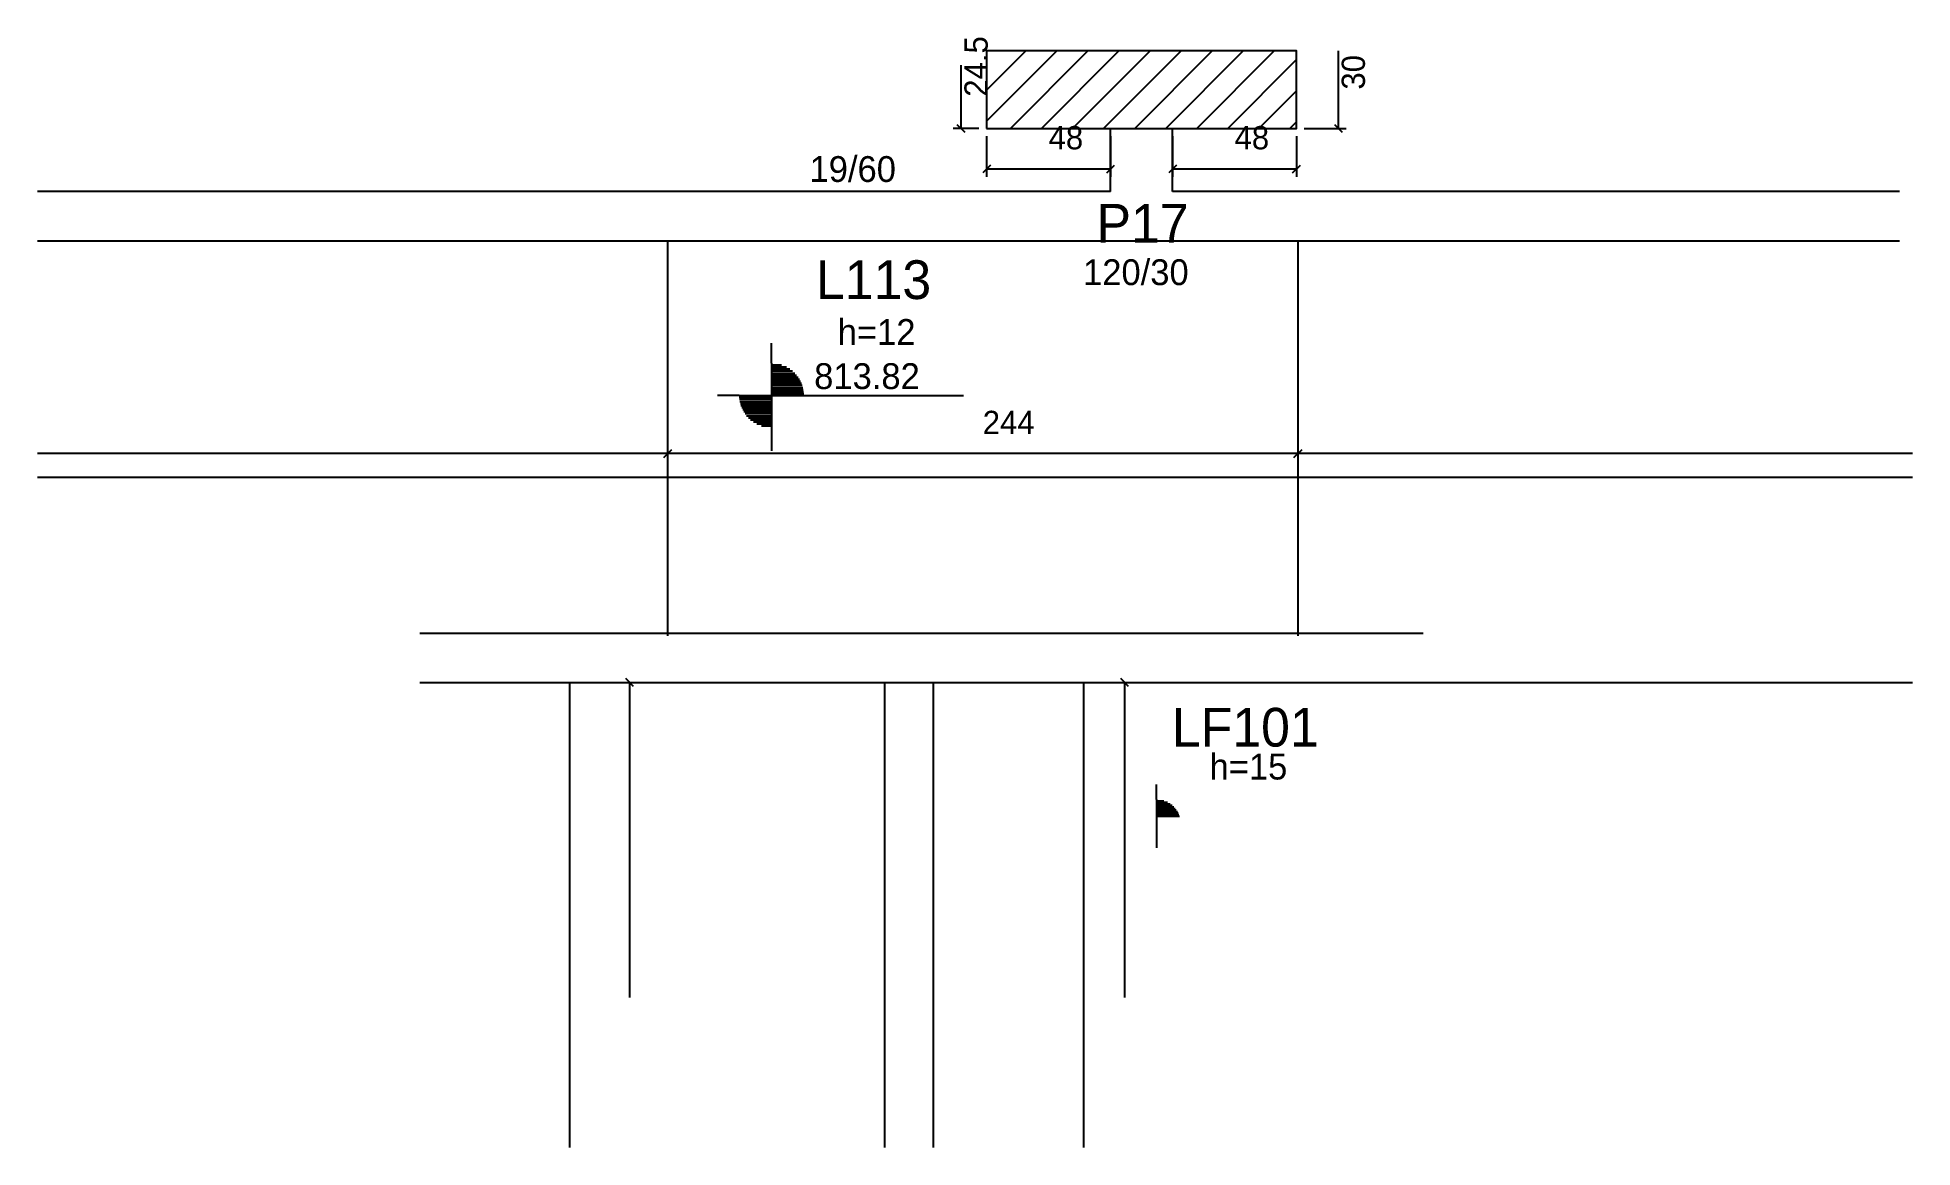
# Model space of a CAD drawing. Header units: metres. Extents: x 5669 to 6395, y 2342 to 2771.
import ezdxf

# ---------------------------------------------------------------- set-up
doc = ezdxf.new("R2010")
doc.units = ezdxf.units.M
for name, color, linetype in [('3', 7, 'Continuous'), ('4', 7, 'Continuous'), ('7', 7, 'Continuous'), ('Painéis', 7, 'Continuous')]:
    doc.layers.add(name, color=color, linetype=linetype)

msp = doc.modelspace()

# ---------------------------------------------------------------- linework, layer by layer
at = {"layer": '3', "color": 3, "lineweight": 25}
for p, q in [((6036.92, 2739.1), (6064.14, 2766.32)), ((6036.92, 2751.12), (6052.12, 2766.32)), ((6046.16, 2736.32), (6076.16, 2766.32)), ((6058.18, 2736.32), (6088.18, 2766.32)), ((6070.21, 2736.32), (6100.21, 2766.32)), ((6082.23, 2736.32), (6112.23, 2766.32)), ((6094.25, 2736.32), (6124.25, 2766.32)), ((6106.27, 2736.32), (6136.27, 2766.32)), ((6118.29, 2736.32), (6148.29, 2766.32)), ((6130.31, 2736.32), (6156.92, 2762.94)), ((6142.33, 2736.32), (6156.92, 2750.91)), ((6154.35, 2736.32), (6156.92, 2738.89)), ((6084.92, 2711.82), (6084.92, 2736.32)), ((6108.92, 2711.82), (6108.92, 2736.32)), ((5669.42, 2692.82), (6111.92, 2692.82)), ((5953.67, 2645.4), (5953.67, 2653.11)), ((5953.67, 2645.4), (5953.67, 2620.4)), ((5953.67, 2644.79), (5957.52, 2644.79)), ((5953.67, 2644), (5959.42, 2644)), ((5953.67, 2643.2), (5960.74, 2643.2)), ((5953.67, 2642.41), (5961.78, 2642.41)), ((5953.67, 2641.62), (5962.62, 2641.62)), ((5953.67, 2640.82), (5963.33, 2640.82)), ((5953.67, 2640.03), (5963.93, 2640.03)), ((5953.67, 2639.24), (5964.44, 2639.24)), ((5953.67, 2638.45), (5964.87, 2638.45)), ((5953.67, 2637.65), (5965.23, 2637.65)), ((5953.67, 2636.86), (5965.52, 2636.86)), ((5953.67, 2636.07), (5965.76, 2636.07)), ((5941.17, 2632.9), (5932.71, 2632.9)), ((5941.17, 2632.9), (5966.17, 2632.9)), ((5953.67, 2632.1), (5941.17, 2632.1)), ((5953.67, 2631.31), (5941.27, 2631.31)), ((5953.67, 2630.52), (5941.4, 2630.52)), ((5953.67, 2629.73), (5941.58, 2629.73)), ((5953.67, 2628.93), (5941.81, 2628.93)), ((5953.67, 2628.14), (5942.11, 2628.14)), ((5953.67, 2635.28), (5965.94, 2635.28)), ((5953.67, 2634.48), (5966.07, 2634.48)), ((5953.67, 2633.69), (5966.17, 2633.69)), ((5966.17, 2632.9), (6027.96, 2632.9)), ((5953.67, 2627.35), (5942.47, 2627.35)), ((5953.67, 2626.55), (5942.9, 2626.55)), ((5953.67, 2625.76), (5943.41, 2625.76)), ((5953.67, 2624.97), (5944.01, 2624.97)), ((5953.67, 2624.18), (5944.71, 2624.18)), ((5953.67, 2623.38), (5945.56, 2623.38)), ((5953.67, 2622.59), (5946.6, 2622.59)), ((5953.67, 2621.8), (5947.92, 2621.8)), ((5953.67, 2621), (5949.82, 2621)), ((5953.67, 2620.4), (5953.67, 2611.54)), ((6102.69, 2476.51), (6102.69, 2482.3)), ((6102.69, 2476.51), (6102.69, 2457.76)), ((6102.69, 2476.06), (6105.57, 2476.06)), ((6102.69, 2475.46), (6107, 2475.46)), ((6102.69, 2474.87), (6107.99, 2474.87)), ((6102.69, 2474.27), (6108.77, 2474.27)), ((6102.69, 2473.68), (6109.4, 2473.68)), ((6102.69, 2473.08), (6109.94, 2473.08)), ((6102.69, 2472.49), (6110.38, 2472.49)), ((6102.69, 2471.9), (6110.77, 2471.9)), ((6102.69, 2471.3), (6111.09, 2471.3)), ((6102.69, 2470.71), (6111.36, 2470.71)), ((6102.69, 2470.11), (6111.58, 2470.11))]:
    msp.add_line(p, q, dxfattribs=at)
for points in [[(6084.92, 2711.82), (5669.42, 2711.82)], [(6390.42, 2711.82), (6108.92, 2711.82)], [(6111.92, 2692.82), (6390.42, 2692.82)], [(6006.92, 2540.82), (5817.42, 2540.82)], [(6205.92, 2540.82), (6006.92, 2540.82)], [(5817.42, 2521.82), (6395.42, 2521.82)], [(5997.42, 2521.82), (5997.42, 2341.82)], [(6016.42, 2341.82), (6016.42, 2521.82)]]:
    msp.add_lwpolyline(points, dxfattribs=at)
at = {"layer": '7', "color": 7, "lineweight": 25}
msp.add_lwpolyline([(6036.92, 2736.32), (6156.92, 2736.32), (6156.92, 2766.32), (6036.92, 2766.32), (6036.92, 2736.32)], dxfattribs=at)
at = {"layer": 'Painéis', "color": 4, "lineweight": 25}
for p, q in [((6173.11, 2736.32), (6173.11, 2766.32)), ((6026.93, 2760.82), (6026.93, 2736.32)), ((6033.92, 2736.32), (6023.93, 2736.32)), ((6036.92, 2733.32), (6036.92, 2717.62)), ((6084.92, 2733.32), (6084.92, 2717.62)), ((6108.92, 2733.32), (6108.92, 2717.62)), ((6156.92, 2733.32), (6156.92, 2717.62)), ((6159.92, 2736.32), (6176.11, 2736.32)), ((6036.92, 2720.62), (6084.92, 2720.62)), ((6108.92, 2720.62), (6156.92, 2720.62)), ((5913.42, 2610.43), (5669.42, 2610.43)), ((6157.42, 2610.43), (5913.42, 2610.43)), ((6395.42, 2610.43), (6157.42, 2610.43)), ((5898.73, 2399.82), (5898.73, 2521.82)), ((6090.39, 2399.82), (6090.39, 2521.82))]:
    msp.add_line(p, q, dxfattribs=at)
at = {"layer": 'Painéis', "color": 0, "lineweight": 25}
for p, q in [((6025.43, 2737.82), (6028.43, 2734.82)), ((6171.61, 2737.82), (6174.61, 2734.82)), ((6038.42, 2722.12), (6035.42, 2719.12)), ((6083.42, 2719.12), (6086.42, 2722.12)), ((6110.42, 2722.12), (6107.42, 2719.12)), ((6155.42, 2719.12), (6158.42, 2722.12)), ((5914.92, 2611.93), (5911.92, 2608.93)), ((5911.92, 2608.93), (5914.92, 2611.93)), ((6158.92, 2611.93), (6155.92, 2608.93)), ((6155.92, 2608.93), (6158.92, 2611.93)), ((5900.23, 2520.32), (5897.23, 2523.32)), ((6091.89, 2520.32), (6088.89, 2523.32))]:
    msp.add_line(p, q, dxfattribs=at)
at = {"layer": 'Painéis', "color": 200, "lineweight": 25}
for p, q in [((5913.42, 2692.82), (5913.42, 2539.89)), ((6157.42, 2692.82), (6157.42, 2539.89)), ((5669.42, 2601.32), (6395.42, 2601.32)), ((5875.42, 2521.82), (5875.42, 2341.82)), ((6074.42, 2521.82), (6074.42, 2341.82))]:
    msp.add_line(p, q, dxfattribs=at)

# ---------------------------------------------------------------- texts
at = {"layer": '3', "color": 3, "lineweight": 25}
for s, p in [('19/60', (5968.35, 2715.57)), ('120/30', (6074.26, 2675.64)), ('h=12', (5979.27, 2652.49)), ('813.82', (5970.15, 2635.41)), ('h=15', (6123.23, 2484.26))]:
    msp.add_text(s, height=10, dxfattribs=at).set_placement(p)
at = {"layer": '4', "color": 4, "lineweight": 25}
for s, p in [('P17', (6079.46, 2692.06)), ('L113', (5970.84, 2670.25)), ('LF101', (6108.64, 2497))]:
    msp.add_text(s, height=15, dxfattribs=at).set_placement(p)
at = {"layer": 'Painéis', "color": 240, "lineweight": 25}
for s, p in [('24.5', (6037.33, 2748.57)), ('30', (6183.41, 2751.32))]:
    msp.add_text(s, height=9, rotation=90, dxfattribs=at).set_placement(p)
for s, p in [('48', (6060.92, 2728.21)), ('48', (6132.92, 2728.21)), ('244', (6035.42, 2617.99))]:
    msp.add_text(s, height=9, dxfattribs=at).set_placement(p)

doc.saveas('drawing.dxf')
